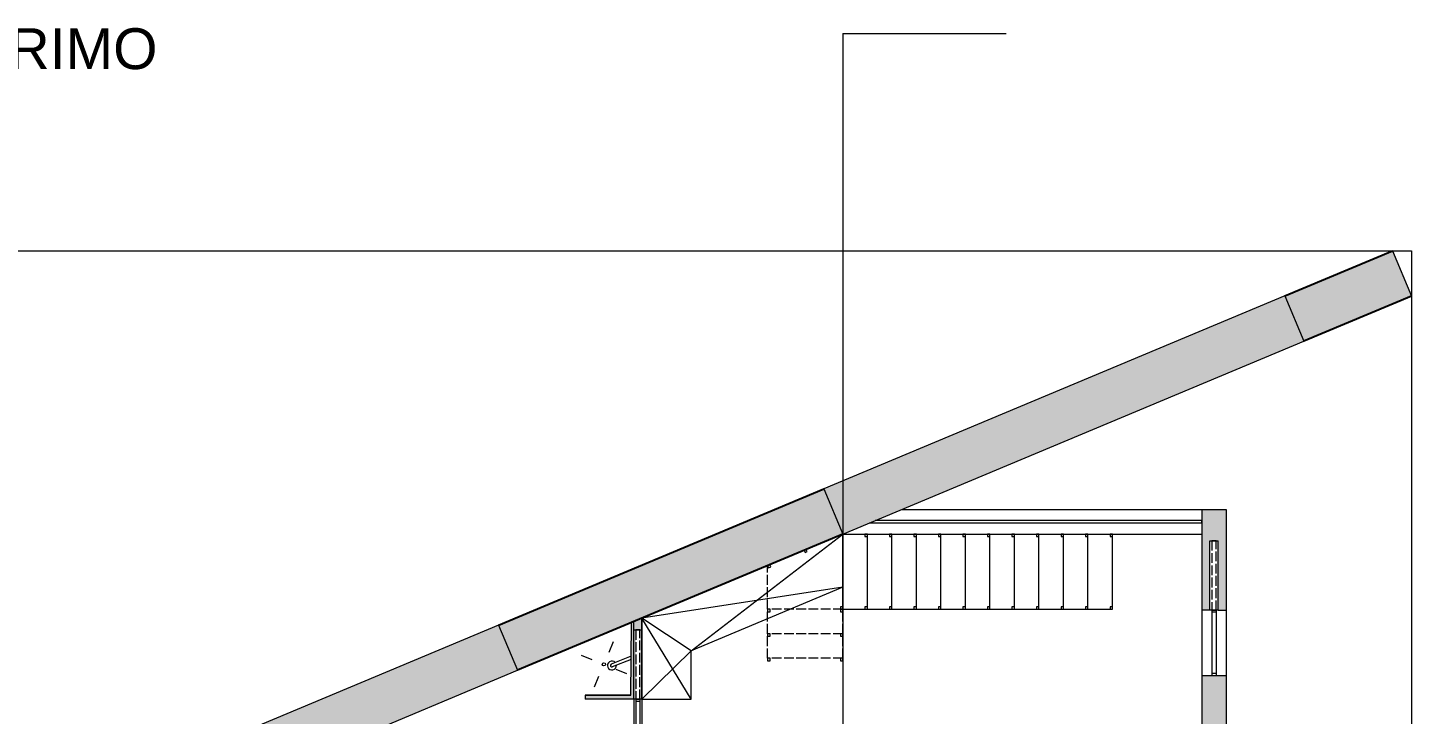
# Model space of a CAD drawing. Header units: millimetres. Extents: x 19901 to 42199, y 14545 to 21214.
# Drawn here: x 26664 to 28358, y 17372 to 18213 of the extents above; entities that cross this region are included whole.
import ezdxf

# ---------------------------------------------------------------- set-up
doc = ezdxf.new("R2010")
doc.units = ezdxf.units.MM
doc.linetypes.add('ACAD_ISO02W100', pattern=[15, 12, -3])
doc.layers.get('0').update_dxf_attribs({"lineweight": 18})
for name, color, linetype, lineweight in [('A-FURN', 9, 'Continuous', 13), ('MURO', 1, 'Continuous', 25), ('PROIEZIONI_finissime_fine lines', 251, 'Continuous', 5), ('SEZIONI_medie_small_section', 2, 'Continuous', 9), ('vetro', 140, 'Continuous', 15), ('Wall', 7, 'Continuous', 20)]:
    doc.layers.add(name, color=color, linetype=linetype, lineweight=lineweight)
doc.styles.get("Standard").update_dxf_attribs({"font": 'Arial.ttf'})

msp = doc.modelspace()

# ---------------------------------------------------------------- hatches: boundary and pattern name
at = {"true_color": 0x636466}
h = msp.add_hatch(color=251, dxfattribs=at)
h.dxf.hatch_style = 1
h.paths.add_polyline_path([(28131.2, 17419.3), (28101.2, 17419.3), (28101.2, 16872.6), (28049.8, 16872.6), (28049.8, 16862.6), (28099.7, 16862.6), (28099.7, 16852.6), (28049.8, 16852.6), (28049.8, 16842.6), (28131.2, 16842.6)])
h.paths.add_polyline_path([(28004.9, 16872.6), (27781.2, 16872.6), (27781.2, 16842.6), (28004.9, 16842.6)])
at = {"layer": 'Wall', "true_color": 0x636466}
h = msp.add_hatch(color=251, dxfattribs=at)
h.dxf.hatch_style = 1
h.paths.add_polyline_path([(26447.7, 17149.1), (26357.7, 17111.5), (26380.9, 17056.1), (26470.8, 17093.8)])
h.paths.add_polyline_path([(26850.5, 17252.8), (26840.1, 17277.6), (26754.4, 17277.6), (26447.7, 17149.1), (26470.8, 17093.8)])
h.paths.add_polyline_path([(26827.3, 17308.1), (26754.4, 17277.6), (26840.1, 17277.6)])
h.paths.add_polyline_path([(26909.7, 17277.6), (26840.1, 17277.6), (26850.5, 17252.8)])
h.paths.add_polyline_path([(27263.8, 17425.8), (27240.6, 17481.2), (26827.3, 17308.1), (26840.1, 17277.6), (26909.7, 17277.6)])
h.paths.add_polyline_path([(27662, 17592.6), (27662, 17592.6), (27638.8, 17647.9), (27240.6, 17481.2), (27263.8, 17425.8)])
h.paths.add_polyline_path([(28226.1, 17828.8), (28203, 17884.1), (27733.6, 17687.6), (27733.6, 17622.6)])
h.paths.add_polyline_path([(27733.6, 17687.6), (27638.8, 17647.9), (27662, 17592.6), (27733.6, 17622.6)])
h.paths.add_polyline_path([(28334.5, 17939.2), (28203, 17884.1), (28226.1, 17828.8), (28357.7, 17883.9)])
h.paths.add_polyline_path([(25309.8, 17939.2), (25178.3, 17884.2), (25201.4, 17828.8), (25333, 17883.9)])
h.paths.add_polyline_path([(25178.3, 17884.2), (25083.3, 17844.4), (25106.5, 17789.1), (25201.4, 17828.8)])
h.paths.add_polyline_path([(25083.3, 17844.4), (24708.9, 17687.6), (24708.9, 17622.6), (25106.5, 17789.1)])
h.paths.add_polyline_path([(24708.9, 17622.6), (24708.9, 17687.6), (24458.7, 17582.9), (24481.9, 17527.5)])
h.paths.add_polyline_path([(24458.7, 17582.9), (24274.2, 17505.6), (24297.3, 17450.2), (24481.9, 17527.5)])
h.paths.add_polyline_path([(23648.2, 17243.4), (23333, 17111.5), (23356.1, 17056.1), (23671.3, 17188.1)])
h.paths.add_polyline_path([(23825.8, 17252.8), (23815.4, 17277.6), (23729.6, 17277.6), (23648.2, 17243.4), (23671.3, 17188.1)])
h.paths.add_polyline_path([(23802.6, 17308.1), (23729.6, 17277.6), (23815.4, 17277.6)])
h.paths.add_polyline_path([(23956.5, 17307.5), (23933.3, 17362.9), (23802.6, 17308.1), (23815.4, 17277.6), (23885, 17277.6)])
h.paths.add_polyline_path([(23885, 17277.6), (23815.4, 17277.6), (23825.8, 17252.8)])
h.paths.add_polyline_path([(24092.7, 17429.6), (23933.3, 17362.9), (23956.5, 17307.5), (24115.9, 17374.2)])
h = msp.add_hatch(color=251, dxfattribs=at)
h.dxf.hatch_style = 1
h.paths.add_polyline_path([(27408.7, 17475.3), (27406.2, 17475.3), (27406.2, 17390.3), (27408.7, 17390.3)])
h.paths.add_polyline_path([(27416.2, 17475.3), (27413.7, 17475.3), (27413.7, 17390.3), (27416.2, 17390.3)])
h.paths.add_polyline_path([(27416.2, 17489.7), (27406.2, 17485.5), (27406.2, 17475.3), (27416.2, 17475.3)])
h.paths.add_polyline_path([(27416.2, 17310.3), (27406.2, 17310.3), (27406.2, 17305.3), (27408.7, 17305.3), (27416.2, 17305.3)])
h.paths.add_polyline_path([(27416.2, 16967.6), (27411.2, 16967.6), (27411.2, 16962.6), (27416.2, 16962.6)])
h.paths.add_polyline_path([(27411.2, 16967.6), (27406.2, 16967.6), (27406.2, 16962.6), (27411.2, 16962.6)])
h.paths.add_polyline_path([(28131.2, 17622.6), (28101.2, 17622.6), (28101.2, 17499.3), (28111.2, 17499.3), (28111.2, 17584.3), (28121.2, 17584.3), (28121.2, 17499.3), (28131.2, 17499.3)])
h.paths.add_polyline_path([(27346.5, 17395.3), (27346.5, 17390.3), (27406.2, 17390.3), (27406.2, 17485.5), (27403.2, 17484.2), (27402.5, 17395.3)])

# ---------------------------------------------------------------- linework, layer by layer
for p, q in [((26357.7, 17939.2), (28357.7, 17939.2)), ((28357.7, 17939.2), (28357.7, 15939.2))]:
    msp.add_line(p, q)
at = {"color": 1}
for p, q in [((27569.9, 17554), (27662, 17592.6)), ((27662, 17500.5), (27662, 17592.6)), ((27692, 17500.5), (27692, 17592.6)), ((27722, 17500.5), (27722, 17592.6)), ((27752, 17500.5), (27752, 17592.6)), ((27782, 17500.5), (27782, 17592.6)), ((27812, 17500.5), (27812, 17592.6)), ((27842, 17500.5), (27842, 17592.6)), ((27872, 17500.5), (27872, 17592.6)), ((27902, 17500.5), (27902, 17592.6)), ((27932, 17500.5), (27932, 17592.6)), ((27962, 17500.5), (27962, 17592.6)), ((27992, 17500.5), (27992, 17592.6))]:
    msp.add_line(p, q, dxfattribs=at)
at = {"color": 1, "linetype": 'ACAD_ISO02W100'}
for p, q in [((27692, 17592.6), (27689, 17592.6)), ((27689, 17592.6), (27689, 17589.6)), ((27689, 17589.6), (27692, 17589.6)), ((27692, 17589.6), (27692, 17592.6)), ((27722, 17592.6), (27719, 17592.6)), ((27719, 17592.6), (27719, 17589.6)), ((27719, 17589.6), (27722, 17589.6)), ((27722, 17589.6), (27722, 17592.6)), ((27752, 17592.6), (27749, 17592.6)), ((27749, 17592.6), (27749, 17589.6)), ((27749, 17589.6), (27752, 17589.6)), ((27752, 17589.6), (27752, 17592.6)), ((27782, 17592.6), (27779, 17592.6)), ((27779, 17592.6), (27779, 17589.6)), ((27779, 17589.6), (27782, 17589.6)), ((27782, 17589.6), (27782, 17592.6)), ((27812, 17592.6), (27809, 17592.6)), ((27809, 17592.6), (27809, 17589.6)), ((27809, 17589.6), (27812, 17589.6)), ((27812, 17589.6), (27812, 17592.6)), ((27842, 17592.6), (27839, 17592.6)), ((27839, 17592.6), (27839, 17589.6)), ((27839, 17589.6), (27842, 17589.6)), ((27842, 17589.6), (27842, 17592.6)), ((27872, 17592.6), (27869, 17592.6)), ((27869, 17592.6), (27869, 17589.6)), ((27869, 17589.6), (27872, 17589.6)), ((27872, 17589.6), (27872, 17592.6)), ((27902, 17592.6), (27899, 17592.6)), ((27899, 17592.6), (27899, 17589.6)), ((27899, 17589.6), (27902, 17589.6)), ((27902, 17589.6), (27902, 17592.6)), ((27932, 17592.6), (27929, 17592.6)), ((27929, 17592.6), (27929, 17589.6)), ((27929, 17589.6), (27932, 17589.6)), ((27932, 17589.6), (27932, 17592.6)), ((27962, 17592.6), (27959, 17592.6)), ((27959, 17592.6), (27959, 17589.6)), ((27959, 17589.6), (27962, 17589.6)), ((27962, 17589.6), (27962, 17592.6)), ((27992, 17592.6), (27989, 17592.6)), ((27989, 17592.6), (27989, 17589.6)), ((27989, 17589.6), (27992, 17589.6)), ((27992, 17589.6), (27992, 17592.6)), ((27617.3, 17573.9), (27614.6, 17572.7)), ((27614.6, 17572.7), (27615.7, 17569.9)), ((27615.7, 17569.9), (27618.5, 17571.1)), ((27618.5, 17571.1), (27617.3, 17573.9)), ((27572.7, 17555.2), (27569.9, 17554)), ((27569.9, 17440.5), (27569.9, 17554)), ((27569.9, 17554), (27571.1, 17551.3)), ((27571.1, 17551.3), (27573.8, 17552.4)), ((27573.8, 17552.4), (27572.7, 17555.2)), ((27662, 17500.5), (27569.9, 17500.5)), ((27572.9, 17500.5), (27569.9, 17500.5)), ((27569.9, 17500.5), (27569.9, 17497.5)), ((27569.9, 17497.5), (27572.9, 17497.5)), ((27572.9, 17497.5), (27572.9, 17500.5)), ((27662, 17503.5), (27659, 17503.5)), ((27659, 17503.5), (27659, 17500.5)), ((27662, 17500.5), (27659, 17500.5)), ((27659, 17500.5), (27659, 17497.5)), ((27659, 17500.5), (27662, 17500.5)), ((27659, 17497.5), (27662, 17497.5)), ((27662, 17500.5), (27662, 17503.5)), ((27662, 17440.5), (27662, 17500.5)), ((27662, 17497.5), (27662, 17500.5)), ((27692, 17503.5), (27689, 17503.5)), ((27689, 17503.5), (27689, 17500.5)), ((27689, 17500.5), (27692, 17500.5)), ((27692, 17500.5), (27692, 17503.5)), ((27722, 17503.5), (27719, 17503.5)), ((27719, 17503.5), (27719, 17500.5)), ((27719, 17500.5), (27722, 17500.5)), ((27722, 17500.5), (27722, 17503.5)), ((27752, 17503.5), (27749, 17503.5)), ((27749, 17503.5), (27749, 17500.5)), ((27749, 17500.5), (27752, 17500.5)), ((27752, 17500.5), (27752, 17503.5)), ((27782, 17503.5), (27779, 17503.5)), ((27779, 17503.5), (27779, 17500.5)), ((27779, 17500.5), (27782, 17500.5)), ((27782, 17500.5), (27782, 17503.5)), ((27812, 17503.5), (27809, 17503.5)), ((27809, 17503.5), (27809, 17500.5)), ((27809, 17500.5), (27812, 17500.5)), ((27812, 17500.5), (27812, 17503.5)), ((27842, 17503.5), (27839, 17503.5)), ((27839, 17503.5), (27839, 17500.5)), ((27839, 17500.5), (27842, 17500.5)), ((27842, 17500.5), (27842, 17503.5)), ((27872, 17503.5), (27869, 17503.5)), ((27869, 17503.5), (27869, 17500.5)), ((27869, 17500.5), (27872, 17500.5)), ((27872, 17500.5), (27872, 17503.5)), ((27902, 17503.5), (27899, 17503.5)), ((27899, 17503.5), (27899, 17500.5)), ((27899, 17500.5), (27902, 17500.5)), ((27902, 17500.5), (27902, 17503.5)), ((27932, 17503.5), (27929, 17503.5)), ((27929, 17503.5), (27929, 17500.5)), ((27929, 17500.5), (27932, 17500.5)), ((27932, 17500.5), (27932, 17503.5)), ((27962, 17503.5), (27959, 17503.5)), ((27959, 17503.5), (27959, 17500.5)), ((27959, 17500.5), (27962, 17500.5)), ((27962, 17500.5), (27962, 17503.5)), ((27992, 17503.5), (27989, 17503.5)), ((27989, 17503.5), (27989, 17500.5)), ((27989, 17500.5), (27992, 17500.5)), ((27992, 17500.5), (27992, 17503.5)), ((27662, 17470.5), (27569.9, 17470.5)), ((27572.9, 17470.5), (27569.9, 17470.5)), ((27569.9, 17470.5), (27569.9, 17467.5)), ((27569.9, 17467.5), (27572.9, 17467.5)), ((27572.9, 17467.5), (27572.9, 17470.5)), ((27662, 17470.5), (27659, 17470.5)), ((27659, 17470.5), (27659, 17467.5)), ((27659, 17467.5), (27662, 17467.5)), ((27662, 17467.5), (27662, 17470.5)), ((27662, 17440.5), (27569.9, 17440.5)), ((27572.9, 17440.5), (27569.9, 17440.5)), ((27569.9, 17440.5), (27569.9, 17437.5)), ((27572.9, 17437.5), (27572.9, 17440.5)), ((27662, 17440.5), (27659, 17440.5)), ((27659, 17440.5), (27659, 17437.5)), ((27662, 17437.5), (27662, 17440.5)), ((27569.9, 17437.5), (27572.9, 17437.5)), ((27659, 17437.5), (27662, 17437.5))]:
    msp.add_line(p, q, dxfattribs=at)
at = {"layer": 'A-FURN'}
for p, q in [((27662, 17592.6), (27416.2, 17489.7)), ((27476.2, 17449.7), (27662, 17592.6)), ((27662, 17592.6), (27662, 17527.5)), ((27662, 17527.5), (27416.2, 17489.7)), ((27662, 17527.5), (27476.2, 17449.7)), ((27416.2, 17489.7), (27416.2, 17390.3)), ((27476.2, 17390.3), (27416.2, 17489.7)), ((27476.2, 17449.7), (27416.2, 17489.7)), ((27380.9, 17460.8), (27375.5, 17447.6)), ((27341.9, 17444.4), (27355, 17439)), ((27402.8, 17443.1), (27378.6, 17433.2)), ((27416.2, 17390.3), (27476.2, 17449.7)), ((27476.2, 17390.3), (27476.2, 17449.7)), ((27402.8, 17439.2), (27379.9, 17430.1)), ((27384.1, 17427.1), (27397.3, 17421.7)), ((27358.2, 17405.4), (27363.6, 17418.5)), ((27416.2, 17390.3), (27476.2, 17390.3))]:
    msp.add_line(p, q, dxfattribs=at)
msp.add_circle((27369.6, 17433.1), 2, dxfattribs=at)
for radius, start, end in [(5.48, 41.4302, 4.0114), (1.67, 115.5662, 289.8753)]:
    msp.add_arc((27379.4, 17431.7), radius, start, end, dxfattribs=at)
at = {"layer": 'MURO'}
for p, q in [((28203, 17884.2), (28334.5, 17939.2)), ((28357.7, 17883.9), (28226.1, 17828.8)), ((27240.7, 17481.2), (27638.8, 17647.9)), ((27662, 17592.6), (27263.8, 17425.8))]:
    msp.add_line(p, q, dxfattribs=at)
at = {"layer": 'PROIEZIONI_finissime_fine lines'}
for p, q in [((28101.2, 17499.3), (28101.2, 17419.3)), ((28121.2, 17499.3), (28111.2, 17499.3)), ((28131.2, 17499.3), (28131.2, 17419.3)), ((27406.2, 17390.3), (27406.2, 17310.3)), ((27416.2, 17390.3), (27416.2, 17310.3))]:
    msp.add_line(p, q, dxfattribs=at)
at = {"layer": 'SEZIONI_medie_small_section'}
for q in [(27662, 15770.3), (27862, 18205.5)]:
    msp.add_line((27662, 18205.5), q, dxfattribs=at)
at = {"layer": 'vetro'}
for p, q in [((28203, 17884.2), (27638.8, 17647.9)), ((27662, 17592.6), (28226.2, 17828.8)), ((28101.2, 17606.1), (27694.2, 17606.1)), ((28101.2, 17609.1), (27701.4, 17609.1)), ((28101.2, 17606.1), (28101.2, 17609.1)), ((28113.7, 17499.3), (28113.7, 17419.3)), ((28118.7, 17499.3), (28113.7, 17499.3)), ((28118.7, 17496.8), (28113.7, 17496.8)), ((28118.7, 17499.3), (28118.7, 17419.3)), ((27240.7, 17481.2), (26827.3, 17308.1)), ((26850.5, 17252.8), (27263.8, 17425.8)), ((28118.7, 17421.8), (28113.7, 17421.8)), ((28113.7, 17419.3), (28118.7, 17419.3)), ((27408.7, 17390.3), (27408.7, 17310.3)), ((27413.7, 17390.3), (27408.7, 17390.3)), ((27413.7, 17390.3), (27413.7, 17310.3)), ((27413.7, 17387.8), (27408.7, 17387.8))]:
    msp.add_line(p, q, dxfattribs=at)
at = {"layer": 'vetro', "linetype": 'ACAD_ISO02W100'}
for p, q in [((28118.7, 17584.3), (28113.7, 17584.3)), ((28113.7, 17584.3), (28113.7, 17499.3)), ((28118.7, 17499.3), (28118.7, 17584.3)), ((28113.7, 17499.3), (28118.7, 17499.3)), ((27413.7, 17475.3), (27408.7, 17475.3)), ((27408.7, 17475.3), (27408.7, 17390.3)), ((27413.7, 17390.3), (27413.7, 17475.3)), ((27408.7, 17390.3), (27413.7, 17390.3))]:
    msp.add_line(p, q, dxfattribs=at)
at = {"layer": 'Wall', "color": 1}
for p, q in [((28334.5, 17939.2), (28357.7, 17883.9)), ((28203, 17884.1), (28226.1, 17828.8)), ((27638.8, 17647.9), (27662, 17592.6)), ((27662, 17589.6), (27662, 17592.6)), ((27662, 17592.6), (27992, 17592.6)), ((27240.6, 17481.2), (27263.8, 17425.8))]:
    msp.add_line(p, q, dxfattribs=at)
at = {"layer": 'Wall'}
for p, q in [((27733.6, 17622.6), (28131.2, 17622.6)), ((28101.2, 17622.6), (28101.2, 17499.3)), ((28131.2, 17622.6), (28131.2, 17499.3)), ((27662, 17592.6), (28101.2, 17592.6)), ((27662, 17592.6), (27662, 17500.5)), ((28111.2, 17584.3), (28121.2, 17584.3)), ((28111.2, 17499.3), (28111.2, 17584.3)), ((28121.2, 17499.3), (28121.2, 17584.3)), ((27662, 17500.5), (27992, 17500.5)), ((28111.2, 17499.3), (28101.2, 17499.3)), ((28121.2, 17499.3), (28131.2, 17499.3)), ((27402.5, 17395.3), (27403.2, 17484.2)), ((27406.2, 17390.3), (27406.2, 17485.5)), ((27406.2, 17475.3), (27416.2, 17475.3)), ((27416.2, 17390.3), (27416.2, 17489.7)), ((28101.2, 17419.3), (28101.2, 16872.6)), ((28101.2, 17419.3), (28131.2, 17419.3)), ((28131.2, 17419.3), (28131.2, 16842.6)), ((27346.5, 17395.3), (27402.5, 17395.3)), ((27402.5, 17395.3), (27346.5, 17395.3)), ((27346.5, 17395.3), (27346.5, 17390.3)), ((27406.2, 17390.3), (27346.5, 17390.3)), ((27408.7, 17390.3), (27406.2, 17390.3)), ((27416.2, 17390.3), (27413.7, 17390.3))]:
    msp.add_line(p, q, dxfattribs=at)

# ---------------------------------------------------------------- texts
at = {"insert": (26357.7, 18211.9), "char_height": 50, "attachment_point": 1}
msp.add_mtext_dynamic_manual_height_columns('PIANO PRIMO', width=1017.121, gutter_width=12.5, heights=[0], dxfattribs=at)

doc.saveas('drawing.dxf')
